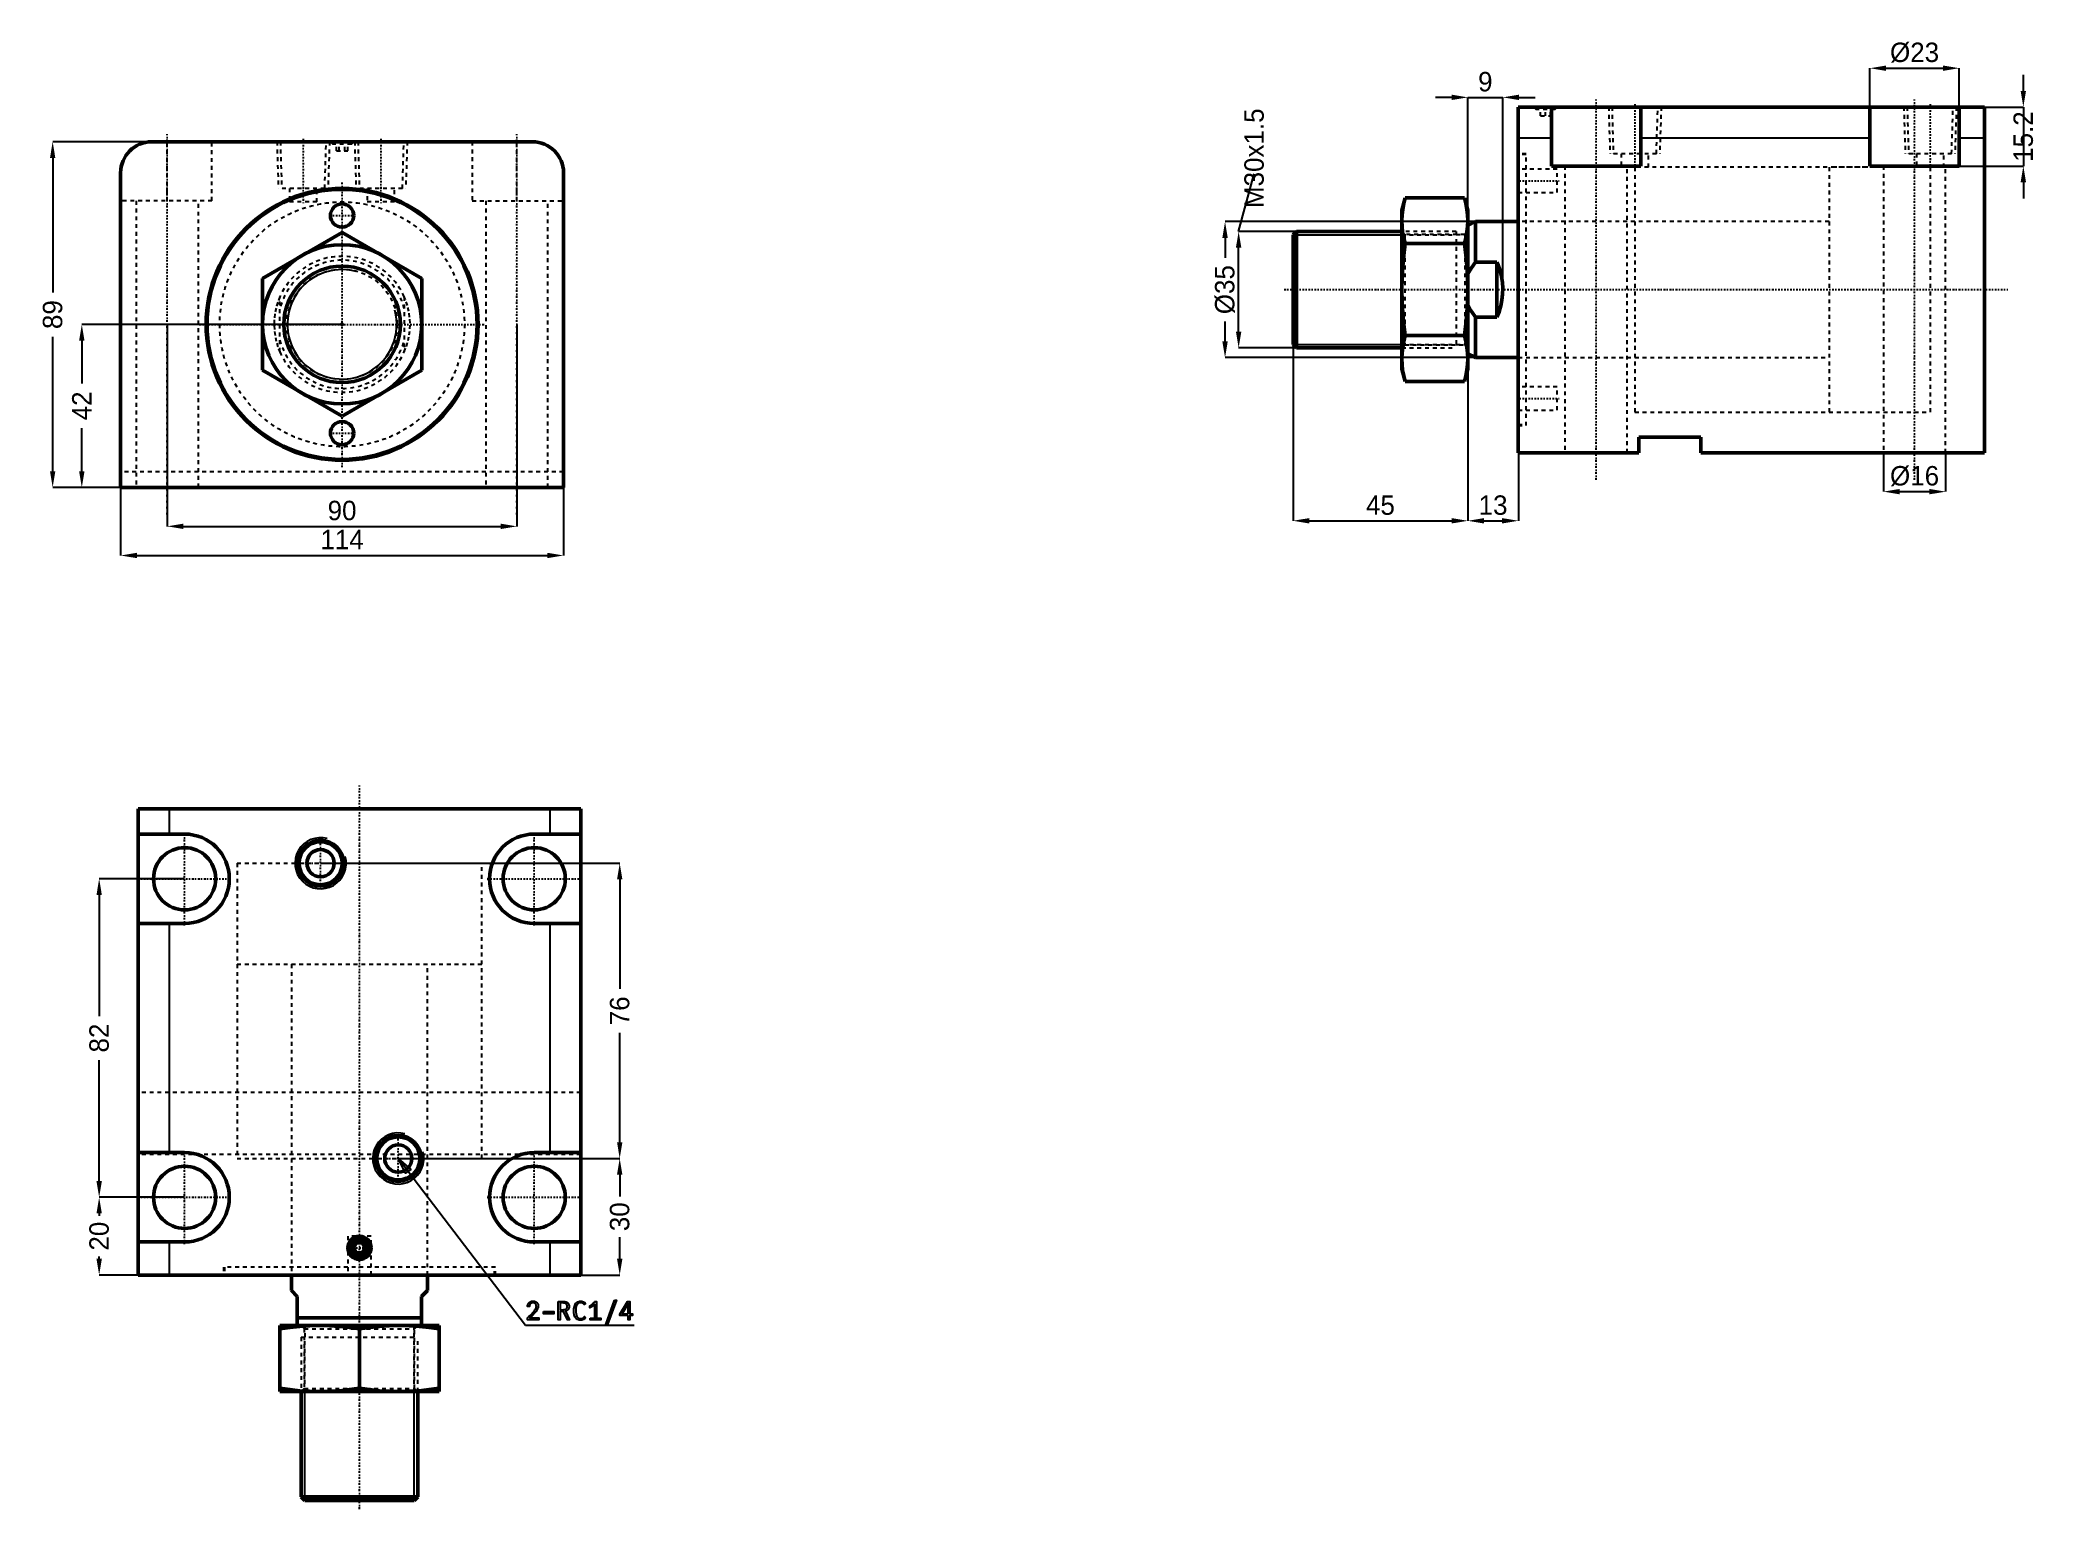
# Model space of a CAD drawing. Header units: millimetres. Extents: x -78 to 436, y -305 to 73.
import ezdxf

# ---------------------------------------------------------------- set-up
doc = ezdxf.new("R2010")
doc.units = ezdxf.units.MM
doc.linetypes.add('Center', pattern=[1.5, 0.45, -0.5, 0.05, -0.5])
doc.linetypes.add('Dashed', pattern=[2, 1, -1])
for name, color, linetype, lineweight in [('2d ConnectionPoints', 7, 'Continuous', 50), ('AM_0', 7, 'Continuous', 50), ('AM_4', 3, 'Continuous', 25), ('AM_5', 3, 'Continuous', 25), ('AM_7', 7, 'Center', 25), ('AM_9', 6, 'Dashed', 25)]:
    doc.layers.add(name, color=color, linetype=linetype, lineweight=lineweight)
doc.dimstyles.new('ISO-25', dxfattribs={"dimtxt": 2.5, "dimasz": 2.5, "dimexe": 1.25, "dimexo": 0.625, "dimtad": 1, "dimtxsty": 'Standard', "dimcen": 2.5, "dimadec": 0, "dimazin": 0, "dimtfac": 1, "dimtmove": 0, "dimatfit": 3, "dimfxl": 1, "dimarcsym": 0})

# ---------------------------------------------------------------- blocks, each defined once
blk = doc.blocks.new('1_CXHC_NUTM30X1_5_0_in_CXHC_A_EX_LA_63_50ST_0__CN_0')
at = {"layer": 'AM_0'}
for p, q in [((-20.5, 11.84), (0, 23.67)), ((0, 23.67), (20.5, 11.84)), ((-20.5, -11.84), (-20.5, 11.84)), ((20.5, 11.84), (20.5, -11.84)), ((0, -23.67), (-20.5, -11.84)), ((20.5, -11.84), (0, -23.67))]:
    blk.add_line(p, q, dxfattribs=at)
blk.add_circle((0, 0), 20.5, dxfattribs=at)
at = {"layer": 'AM_9'}
blk.add_circle((0, 0), 14.19, dxfattribs=at)
blk = doc.blocks.new('2_RODcxhc_a_sd_63_50_EX_0_in_CXHC_A_EX_LA_63_50ST_0__CN_0')
at = {"layer": 'AM_0'}
blk.add_circle((0, 0), 15, dxfattribs=at)
at = {"layer": 'AM_5'}
blk.add_arc((0, 0), 14.08, 75, 15, dxfattribs=at)
at = {"layer": 'AM_9'}
for p, q in [((-16, -7.09), (-16, 7.09)), ((16, 7.09), (16, -7.09))]:
    blk.add_line(p, q, dxfattribs=at)
for points in [[(-16, 7.09), (-16.56, 5.67), (-16.99, 4.2), (-17.29, 2.71), (-17.46, 1.19), (-17.5, -0.34), (-17.4, -1.86), (-17.17, -3.37), (-16.81, -4.85), (-16.33, -6.3), (-16, -7.09)], [(16, -7.09), (16.56, -5.67), (16.99, -4.2), (17.29, -2.71), (17.46, -1.19), (17.5, 0.34), (17.4, 1.86), (17.17, 3.37), (16.81, 4.85), (16.33, 6.3), (16, 7.09)]]:
    blk.add_lwpolyline(points, dxfattribs=at)
for radius, start, end in [(17.5, 23.8955, 156.1045), (16.5, 14.1411, 165.8589), (16.5, 194.1411, 345.8589), (17.5, 203.8955, 336.1045)]:
    blk.add_arc((0, 0), radius, start, end, dxfattribs=at)
blk = doc.blocks.new('3_bodycxhc_la_a_63_50_0_in_CXHC_A_EX_LA_63_50ST_0__CN_0')
at = {"layer": 'AM_0'}
for p, q in [((49, 47), (-49, 47)), ((-57, 39), (-57, -42)), ((57, -42), (57, 39)), ((-57, -42), (57, -42))]:
    blk.add_line(p, q, dxfattribs=at)
for centre, radius in [((0, 0), 35), ((0, 0), 34.75), ((0, 28), 3), ((0, -28), 3)]:
    blk.add_circle(centre, radius, dxfattribs=at)
for centre, start, end in [((-49, 39), 90, 180), ((49, 39), 360, 90)]:
    blk.add_arc(centre, 8, start, end, dxfattribs=at)
at = {"layer": 'AM_5', "linetype": 'Dashed'}
for p, q in [((-16.77, 47), (-16.39, 35)), ((-3.23, 47), (-3.61, 35)), ((3.23, 47), (3.61, 35)), ((16.77, 47), (16.39, 35))]:
    blk.add_line(p, q, dxfattribs=at)
at = {"layer": 'AM_7'}
for p, q in [((-45, -48.95), (-45, 48.95)), ((-10, 47.77), (-10, 30.73)), ((0, 47.03), (0, 46.37)), ((10, 47.77), (10, 30.73)), ((45, -48.95), (45, 48.95)), ((0, -36.75), (0, 36.75)), ((-3.15, 28), (3.15, 28)), ((-36.75, 0), (36.75, 0)), ((-3.15, -28), (3.15, -28))]:
    blk.add_line(p, q, dxfattribs=at)
at = {"layer": 'AM_9'}
for p, q in [((-45, 31.8), (-45, 47)), ((-33.5, 31.8), (-33.5, 47)), ((-15.91, 47), (-15.54, 35)), ((-4.46, 35), (-4.09, 47)), ((-3, 47), (-2.4, 46.4)), ((-2.1, 46.7), (-2.4, 46.4)), ((2.4, 46.4), (-2.4, 46.4)), ((2.1, 46.7), (-2.1, 46.7)), ((-1.44, 44.7), (-1.44, 46.7)), ((-0.72, 44.7), (-0.72, 46.7)), ((0.72, 44.7), (0.72, 46.7)), ((1.44, 44.7), (1.44, 46.7)), ((2.4, 46.4), (2.1, 46.7)), ((2.4, 46.4), (3, 47)), ((4.09, 47), (4.46, 35)), ((15.54, 35), (15.91, 47)), ((33.5, 47), (33.5, 31.8)), ((45, 31.8), (45, 47)), ((-1.44, 44.7), (1.44, 44.7)), ((-33.5, 31.8), (-57, 31.8)), ((-53, 31.8), (-53, -42)), ((-37, -42), (-37, 31.8)), ((-4.46, 35), (-15.54, 35)), ((-13.5, 35), (-13.5, 31.5)), ((-6.5, 31.5), (-13.5, 31.5)), ((-6.5, 31.5), (-6.5, 35)), ((15.54, 35), (4.46, 35)), ((6.5, 35), (6.5, 31.5)), ((13.5, 31.5), (6.5, 31.5)), ((13.5, 31.5), (13.5, 35)), ((33.5, 31.8), (57, 31.8)), ((37, 31.8), (37, -42)), ((53, -42), (53, 31.8)), ((57, -38), (-57, -38))]:
    blk.add_line(p, q, dxfattribs=at)
blk.add_circle((0, 0), 31.5, dxfattribs=at)
blk = doc.blocks.new('*D4')
at = {"layer": 'AM_5', "color": 0, "lineweight": -2}
for p, q in [((-57, -42), (-57, -59.5)), ((57, -42), (57, -59.5)), ((-52.83, -59.5), (52.83, -59.5))]:
    blk.add_line(p, q, dxfattribs=at)
at = {"layer": 'AM_5', "color": 0}
for points in [[(-52.83, -58.81), (-52.83, -60.19), (-57, -59.5)], [(52.83, -60.19), (52.83, -58.81), (57, -59.5)]]:
    blk.add_solid(points, dxfattribs=at)
at = {"layer": 'Defpoints', "color": 0}
for p in [(-57, -42), (57, -42), (57, -59.5)]:
    blk.add_point(p, dxfattribs=at)
at = {"layer": 'AM_5', "color": 0, "insert": (0, -55.39), "char_height": 5, "attachment_point": 5}
blk.add_mtext('114', dxfattribs=at)
blk = doc.blocks.new('*D5')
at = {"layer": 'AM_5', "color": 0, "lineweight": -2}
for p, q in [((-45, 0), (-45, -52)), ((45, 0), (45, -52)), ((-40.83, -52), (40.83, -52))]:
    blk.add_line(p, q, dxfattribs=at)
at = {"layer": 'AM_5', "color": 0}
for points in [[(-40.83, -51.31), (-40.83, -52.69), (-45, -52)], [(40.83, -52.69), (40.83, -51.31), (45, -52)]]:
    blk.add_solid(points, dxfattribs=at)
at = {"layer": 'Defpoints', "color": 0}
for p in [(-45, 0), (45, 0), (45, -52)]:
    blk.add_point(p, dxfattribs=at)
at = {"layer": 'AM_5', "color": 0, "insert": (0, -47.95), "char_height": 5, "attachment_point": 5}
blk.add_mtext('90', dxfattribs=at)
blk = doc.blocks.new('*D6')
at = {"layer": 'AM_5', "color": 0, "lineweight": -2}
for p, q in [((-49, 47), (-74.5, 47)), ((-74.5, 42.83), (-74.5, 8.22)), ((-74.5, -37.83), (-74.5, -3.22)), ((-57, -42), (-74.5, -42))]:
    blk.add_line(p, q, dxfattribs=at)
at = {"layer": 'AM_5', "color": 0}
for points in [[(-73.81, 42.83), (-75.19, 42.83), (-74.5, 47)], [(-75.19, -37.83), (-73.81, -37.83), (-74.5, -42)]]:
    blk.add_solid(points, dxfattribs=at)
at = {"layer": 'Defpoints', "color": 0}
for p in [(-74.5, 47), (-49, 47), (-57, -42)]:
    blk.add_point(p, dxfattribs=at)
at = {"layer": 'AM_5', "color": 0, "insert": (-74.5, 2.5), "char_height": 5, "attachment_point": 5, "rotation": 90}
blk.add_mtext('89', dxfattribs=at)
blk = doc.blocks.new('*D7')
at = {"layer": 'AM_5', "color": 0, "lineweight": -2}
for p, q in [((0, 0), (-67, 0)), ((-67, -4.17), (-67, -15.25)), ((-67, -37.83), (-67, -26.75)), ((-57, -42), (-67, -42))]:
    blk.add_line(p, q, dxfattribs=at)
at = {"layer": 'AM_5', "color": 0}
for points in [[(-66.31, -4.17), (-67.69, -4.17), (-67, 0)], [(-67.69, -37.83), (-66.31, -37.83), (-67, -42)]]:
    blk.add_solid(points, dxfattribs=at)
at = {"layer": 'Defpoints', "color": 0}
for p in [(-67, 0), (0, 0), (-57, -42)]:
    blk.add_point(p, dxfattribs=at)
at = {"layer": 'AM_5', "color": 0, "insert": (-67, -21), "char_height": 5, "attachment_point": 5, "rotation": 90}
blk.add_mtext('42', dxfattribs=at)
blk = doc.blocks.new('1_CXHC_NUTM30X1_5_0_in_CXHC_A_EX_LA_63_50ST_0__CN_2')
at = {"layer": 'AM_0'}
for p, q in [((-29.15, 23.67), (-30, 20.5)), ((-29.15, 23.67), (-13.85, 23.67)), ((-13, 20.5), (-13.85, 23.67)), ((-30, 20.5), (-30, -20.5)), ((-13, 20.5), (-13, -20.5)), ((-29.15, 11.84), (-13.85, 11.84)), ((-29.15, -11.84), (-13.85, -11.84)), ((-30, -20.5), (-29.15, -23.67)), ((-13.85, -23.67), (-13, -20.5)), ((-29.15, -23.67), (-13.85, -23.67))]:
    blk.add_line(p, q, dxfattribs=at)
for points in [[(-29.15, 23.67), (-29.51, 22.2), (-29.77, 20.73), (-29.94, 19.24), (-30, 17.75)], [(-13, 17.75), (-13.06, 19.23), (-13.22, 20.71), (-13.49, 22.19), (-13.85, 23.67)], [(-30, 17.75), (-29.94, 16.27), (-29.78, 14.79), (-29.51, 13.31), (-29.15, 11.84)], [(-13.85, 11.84), (-13.49, 13.31), (-13.23, 14.78), (-13.06, 16.27), (-13, 17.75)], [(-29.15, 11.84), (-29.51, 8.89), (-29.77, 5.94), (-29.94, 2.97), (-30, 0)], [(-13, 0), (-13.06, 3.05), (-13.24, 6.09), (-13.5, 8.97), (-13.85, 11.84)], [(-30, 0), (-29.94, -3.05), (-29.76, -6.09), (-29.5, -8.97), (-29.15, -11.84)], [(-13.85, -11.84), (-13.49, -8.89), (-13.23, -5.94), (-13.06, -2.97), (-13, 0)], [(-29.15, -11.84), (-29.51, -13.31), (-29.77, -14.78), (-29.94, -16.27), (-30, -17.75)], [(-13, -17.75), (-13.06, -16.27), (-13.22, -14.79), (-13.49, -13.31), (-13.85, -11.84)], [(-30, -17.75), (-29.94, -19.23), (-29.78, -20.71), (-29.51, -22.19), (-29.15, -23.67)], [(-13.85, -23.67), (-13.49, -22.2), (-13.23, -20.73), (-13.06, -19.24), (-13, -17.75)]]:
    blk.add_lwpolyline(points, dxfattribs=at)
at = {"layer": 'AM_9'}
for p, q in [((-29.19, 14.19), (-30, 15)), ((-13.81, 14.19), (-29.19, 14.19)), ((-29.19, 14.19), (-29.19, -14.19)), ((-13, 15), (-13.81, 14.19)), ((-13.81, 14.19), (-13.81, -14.19)), ((-30, -15), (-29.19, -14.19)), ((-29.19, -14.19), (-13.81, -14.19)), ((-13.81, -14.19), (-13, -15))]:
    blk.add_line(p, q, dxfattribs=at)
blk = doc.blocks.new('2_RODcxhc_a_sd_63_50_EX_0_in_CXHC_A_EX_LA_63_50ST_0__CN_2')
at = {"layer": 'AM_0'}
for p, q in [((-11, 17.5), (-13, 16.5)), ((0, 17.5), (-11, 17.5)), ((-11, 17.5), (-11, 7.09)), ((-57.08, 15), (-58, 14.08)), ((-58, 14.08), (-58, -14.08)), ((-30, 15), (-57.08, 15)), ((-57.08, 15), (-57.08, -15)), ((-5.5, 7.09), (-11, 7.09)), ((-5.5, 7.09), (-5.5, -7.09)), ((-11, -7.09), (-5.5, -7.09)), ((-11, -7.09), (-11, -17.5)), ((-58, -14.08), (-57.08, -15)), ((-57.08, -15), (-30, -15)), ((-13, -16.5), (-11, -17.5)), ((-11, -17.5), (0, -17.5))]:
    blk.add_line(p, q, dxfattribs=at)
for points in [[(-11, 7.09), (-12.08, 5.62), (-13, 4.03)], [(-5.5, -7.09), (-4.94, -5.67), (-4.51, -4.2), (-4.21, -2.71), (-4.04, -1.19), (-4, 0.34), (-4.1, 1.86), (-4.33, 3.37), (-4.69, 4.85), (-5.17, 6.3), (-5.5, 7.09)], [(-13, -4.03), (-12.53, -4.91), (-11.99, -5.75), (-11, -7.09)]]:
    blk.add_lwpolyline(points, dxfattribs=at)
at = {"layer": 'AM_5'}
for p, q in [((-58, 14.08), (-30, 14.08)), ((-58, -14.08), (-30, -14.08))]:
    blk.add_line(p, q, dxfattribs=at)
at = {"layer": 'AM_5', "linetype": 'Dashed'}
for p, q in [((-30, 14.08), (-16, 14.08)), ((-30, -14.08), (-16, -14.08))]:
    blk.add_line(p, q, dxfattribs=at)
at = {"layer": 'AM_7'}
blk.add_line((-60.25, 0), (126, 0), dxfattribs=at)
at = {"layer": 'AM_9'}
for p, q in [((106, 31.5), (80, 31.5)), ((80, 31.5), (80, -31.5)), ((106, 31.5), (106, -31.5)), ((80, 17.5), (0, 17.5)), ((-16, 15), (-30, 15)), ((-16, 15), (-16, -15)), ((-13, 14.08), (-16, 14.08)), ((-30, -15), (-16, -15)), ((-16, -14.08), (-13, -14.08)), ((0, -17.5), (80, -17.5)), ((80, -31.5), (106, -31.5))]:
    blk.add_line(p, q, dxfattribs=at)
blk = doc.blocks.new('3_bodycxhc_la_a_63_50_0_in_CXHC_A_EX_LA_63_50ST_0__CN_2')
at = {"layer": 'AM_0'}
for p, q in [((0, -42), (0, 47)), ((120, 47), (0, 47)), ((8.5, 31.8), (8.5, 47)), ((31.5, 47), (31.5, 31.8)), ((90.5, 31.8), (90.5, 47)), ((113.5, 47), (113.5, 31.8)), ((120, -42), (120, 47)), ((31.5, 31.8), (8.5, 31.8)), ((113.5, 31.8), (90.5, 31.8)), ((31, -38), (31, -42)), ((47, -38), (31, -38)), ((47, -42), (47, -38)), ((31, -42), (0, -42)), ((120, -42), (47, -42))]:
    blk.add_line(p, q, dxfattribs=at)
at = {"layer": 'AM_4'}
for p, q in [((8.5, 39), (0, 39)), ((90.5, 39), (31.5, 39)), ((120, 39), (113.5, 39))]:
    blk.add_line(p, q, dxfattribs=at)
at = {"layer": 'AM_5', "linetype": 'Dashed'}
for p, q in [((23.23, 47), (23.61, 35)), ((36.77, 47), (36.39, 35)), ((99.23, 47), (99.61, 35)), ((112.77, 47), (112.39, 35))]:
    blk.add_line(p, q, dxfattribs=at)
at = {"layer": 'AM_7'}
for p, q in [((7, 47.03), (7, 46.37)), ((20, -48.95), (20, 48.95)), ((30, 47.77), (30, 30.73)), ((102, -48.95), (102, 48.95)), ((106, 47.77), (106, 30.73)), ((-0.5, 28), (10.5, 28)), ((-0.5, -28), (10.5, -28))]:
    blk.add_line(p, q, dxfattribs=at)
at = {"layer": 'AM_9'}
for p, q in [((4, 47), (4.6, 46.4)), ((4.9, 46.7), (4.6, 46.4)), ((9.4, 46.4), (4.6, 46.4)), ((9.1, 46.7), (4.9, 46.7)), ((5.75, 44.7), (5.75, 46.7)), ((7, 44.7), (7, 46.7)), ((8.25, 44.7), (8.25, 46.7)), ((9.4, 46.4), (9.1, 46.7)), ((9.4, 46.4), (10, 47)), ((24.09, 47), (24.46, 35)), ((35.54, 35), (35.91, 47)), ((100.09, 47), (100.46, 35)), ((111.54, 35), (111.91, 47)), ((5.75, 44.7), (8.25, 44.7)), ((2, 35), (0, 35)), ((2, 34.75), (0, 34.75)), ((10, 31), (0, 31)), ((2, -35), (2, 35)), ((10, 25), (10, 31)), ((12, 31.8), (12, -42)), ((35.54, 35), (24.46, 35)), ((26.5, 35), (26.5, 31.5)), ((109.5, 31.5), (26.5, 31.5)), ((28, -42), (28, 31.8)), ((30, 31.5), (30, -31.5)), ((33.5, 31.5), (33.5, 35)), ((94, 31.8), (94, -42)), ((111.54, 35), (100.46, 35)), ((102.5, 35), (102.5, 31.5)), ((106, 31.5), (106, -31.5)), ((109.5, 31.5), (109.5, 35)), ((110, -42), (110, 31.8)), ((0, 25), (10, 25)), ((30, 17.5), (0, 17.5)), ((0, -17.5), (30, -17.5)), ((10, -25), (0, -25)), ((10, -31), (10, -25)), ((0, -31), (10, -31)), ((0, -34.75), (2, -34.75)), ((0, -35), (2, -35)), ((30, -31.5), (106, -31.5))]:
    blk.add_line(p, q, dxfattribs=at)
blk = doc.blocks.new('*D20')
at = {"layer": 'AM_5', "color": 0, "lineweight": -2}
for p, q in [((396.8, -33.07), (396.8, -43.07)), ((412.8, -33.07), (412.8, -43.07)), ((400.96, -43.07), (408.63, -43.07))]:
    blk.add_line(p, q, dxfattribs=at)
at = {"layer": 'AM_5', "color": 0}
for points in [[(400.96, -42.38), (400.96, -43.76), (396.8, -43.07)], [(408.63, -43.76), (408.63, -42.38), (412.8, -43.07)]]:
    blk.add_solid(points, dxfattribs=at)
at = {"layer": 'Defpoints', "color": 0}
for p in [(396.8, -33.07), (412.8, -33.07), (412.8, -43.07)]:
    blk.add_point(p, dxfattribs=at)
at = {"layer": 'AM_5', "color": 0, "insert": (404.8, -39.07), "char_height": 5, "attachment_point": 5}
blk.add_mtext('Ø16', dxfattribs=at)
blk = doc.blocks.new('*D21')
at = {"layer": 'AM_5', "color": 0, "lineweight": -2}
for p, q in [((393.3, 55.93), (393.3, 65.93)), ((397.46, 65.93), (412.13, 65.93)), ((416.3, 55.93), (416.3, 65.93))]:
    blk.add_line(p, q, dxfattribs=at)
at = {"layer": 'AM_5', "color": 0}
for points in [[(397.46, 66.62), (397.46, 65.24), (393.3, 65.93)], [(412.13, 65.24), (412.13, 66.62), (416.3, 65.93)]]:
    blk.add_solid(points, dxfattribs=at)
at = {"layer": 'Defpoints', "color": 0}
for p in [(416.3, 65.93), (393.3, 55.93), (416.3, 55.93)]:
    blk.add_point(p, dxfattribs=at)
at = {"layer": 'AM_5', "color": 0, "insert": (404.8, 69.93), "char_height": 5, "attachment_point": 5}
blk.add_mtext('Ø23', dxfattribs=at)
blk = doc.blocks.new('*D22')
at = {"layer": 'AM_5', "color": 0, "lineweight": -2}
for p, q in [((432.8, 60.1), (432.8, 64.26)), ((416.3, 55.93), (432.8, 55.93)), ((432.8, 55.93), (432.8, 40.73)), ((416.3, 40.73), (432.8, 40.73)), ((432.8, 36.56), (432.8, 32.4))]:
    blk.add_line(p, q, dxfattribs=at)
at = {"layer": 'AM_5', "color": 0}
for points in [[(432.1, 60.1), (433.49, 60.1), (432.8, 55.93)], [(433.49, 36.56), (432.1, 36.56), (432.8, 40.73)]]:
    blk.add_solid(points, dxfattribs=at)
at = {"layer": 'Defpoints', "color": 0}
for p in [(416.3, 55.93), (416.3, 40.73), (432.8, 40.73)]:
    blk.add_point(p, dxfattribs=at)
at = {"layer": 'AM_5', "color": 0, "insert": (432.8, 48.33), "char_height": 5, "attachment_point": 5, "rotation": 90}
blk.add_mtext('15.2', dxfattribs=at)
blk = doc.blocks.new('*D23')
at = {"layer": 'AM_5', "color": 0, "lineweight": -2}
for p, q in [((289.8, 8.93), (289.8, -50.57)), ((302.8, -33.07), (302.8, -50.57)), ((293.96, -50.57), (298.63, -50.57))]:
    blk.add_line(p, q, dxfattribs=at)
at = {"layer": 'AM_5', "color": 0}
for points in [[(293.96, -49.88), (293.96, -51.26), (289.8, -50.57)], [(298.63, -51.26), (298.63, -49.88), (302.8, -50.57)]]:
    blk.add_solid(points, dxfattribs=at)
at = {"layer": 'Defpoints', "color": 0}
for p in [(289.8, 8.93), (302.8, -33.07), (302.8, -50.57)]:
    blk.add_point(p, dxfattribs=at)
at = {"layer": 'AM_5', "color": 0, "insert": (296.3, -46.57), "char_height": 5, "attachment_point": 5}
blk.add_mtext('13', dxfattribs=at)
blk = doc.blocks.new('*D24')
at = {"layer": 'AM_5', "color": 0, "lineweight": -2}
for p, q in [((285.63, 58.43), (281.46, 58.43)), ((289.8, 8.93), (289.8, 58.43)), ((289.8, 58.43), (298.8, 58.43)), ((298.8, 8.93), (298.8, 58.43)), ((302.96, 58.43), (307.13, 58.43))]:
    blk.add_line(p, q, dxfattribs=at)
at = {"layer": 'AM_5', "color": 0}
for points in [[(285.63, 57.74), (285.63, 59.12), (289.8, 58.43)], [(302.96, 59.12), (302.96, 57.74), (298.8, 58.43)]]:
    blk.add_solid(points, dxfattribs=at)
at = {"layer": 'Defpoints', "color": 0}
for p in [(298.8, 58.43), (289.8, 8.93), (298.8, 8.93)]:
    blk.add_point(p, dxfattribs=at)
at = {"layer": 'AM_5', "color": 0, "insert": (294.3, 62.43), "char_height": 5, "attachment_point": 5}
blk.add_mtext('9', dxfattribs=at)
blk = doc.blocks.new('*D25')
at = {"layer": 'AM_5', "color": 0, "lineweight": -2}
for p, q in [((244.8, 8.93), (244.8, -50.57)), ((289.8, 8.93), (289.8, -50.57)), ((248.96, -50.57), (285.63, -50.57))]:
    blk.add_line(p, q, dxfattribs=at)
at = {"layer": 'AM_5', "color": 0}
for points in [[(248.96, -49.88), (248.96, -51.26), (244.8, -50.57)], [(285.63, -51.26), (285.63, -49.88), (289.8, -50.57)]]:
    blk.add_solid(points, dxfattribs=at)
at = {"layer": 'Defpoints', "color": 0}
for p in [(244.8, 8.93), (289.8, 8.93), (289.8, -50.57)]:
    blk.add_point(p, dxfattribs=at)
at = {"layer": 'AM_5', "color": 0, "insert": (267.3, -46.57), "char_height": 5, "attachment_point": 5}
blk.add_mtext('45', dxfattribs=at)
blk = doc.blocks.new('*D26')
at = {"layer": 'AM_5', "color": 0, "lineweight": -2}
for p, q in [((291.8, 26.43), (227.3, 26.43)), ((227.3, 22.26), (227.3, 17.1)), ((227.3, -4.4), (227.3, 0.76)), ((291.8, -8.57), (227.3, -8.57))]:
    blk.add_line(p, q, dxfattribs=at)
at = {"layer": 'AM_5', "color": 0}
for points in [[(227.99, 22.26), (226.6, 22.26), (227.3, 26.43)], [(226.6, -4.4), (227.99, -4.4), (227.3, -8.57)]]:
    blk.add_solid(points, dxfattribs=at)
at = {"layer": 'Defpoints', "color": 0}
for p in [(227.3, 26.43), (291.8, 26.43), (291.8, -8.57)]:
    blk.add_point(p, dxfattribs=at)
at = {"layer": 'AM_5', "color": 0, "insert": (227.3, 8.93), "char_height": 5, "attachment_point": 5, "rotation": 90}
blk.add_mtext('Ø35', dxfattribs=at)
blk = doc.blocks.new('*D27')
at = {"layer": 'AM_5', "color": 0, "lineweight": -2}
for p, q in [((230.8, 23.93), (234.8, 38.76)), ((245.8, 23.93), (230.8, 23.93)), ((230.8, -1.9), (230.8, 19.76)), ((245.8, -6.07), (230.8, -6.07))]:
    blk.add_line(p, q, dxfattribs=at)
at = {"layer": 'AM_5', "color": 0}
for points in [[(231.49, 19.76), (230.1, 19.76), (230.8, 23.93)], [(230.1, -1.9), (231.49, -1.9), (230.8, -6.07)]]:
    blk.add_solid(points, dxfattribs=at)
at = {"layer": 'Defpoints', "color": 0}
for p in [(230.8, 23.93), (245.8, 23.93), (245.8, -6.07)]:
    blk.add_point(p, dxfattribs=at)
at = {"layer": 'AM_5', "color": 0, "insert": (234.8, 42.76), "char_height": 5, "attachment_point": 5, "rotation": 90}
blk.add_mtext('M30x1.5', dxfattribs=at)
blk = doc.blocks.new('1_CXHC_NUTM30X1_5_0_in_CXHC_A_EX_LA_63_50ST_0__CN_4')
at = {"layer": 'AM_0'}
for p, q in [((-20.5, -30), (-20.5, -13)), ((-20.5, -13), (20.5, -13)), ((0, -29.15), (0, -13.85)), ((20.5, -13), (20.5, -30)), ((-20.5, -30), (20.5, -30))]:
    blk.add_line(p, q, dxfattribs=at)
for points in [[(-10.25, -13), (-12.81, -13.06), (-15.38, -13.22), (-17.94, -13.49), (-20.5, -13.85)], [(0, -13.85), (-2.55, -13.49), (-5.1, -13.23), (-7.67, -13.06), (-10.25, -13)], [(10.25, -13), (7.69, -13.06), (5.12, -13.22), (2.56, -13.49), (0, -13.85)], [(20.5, -13.85), (17.95, -13.49), (15.4, -13.23), (12.83, -13.06), (10.25, -13)], [(-20.5, -29.15), (-17.95, -29.51), (-15.4, -29.77), (-12.83, -29.94), (-10.25, -30)], [(-10.25, -30), (-7.69, -29.94), (-5.12, -29.78), (-2.56, -29.51), (0, -29.15)], [(0, -29.15), (2.55, -29.51), (5.1, -29.77), (7.67, -29.94), (10.25, -30)], [(10.25, -30), (12.81, -29.94), (15.38, -29.78), (17.94, -29.51), (20.5, -29.15)]]:
    blk.add_lwpolyline(points, dxfattribs=at)
at = {"layer": 'AM_9'}
for p, q in [((-15, -13), (-14.19, -13.81)), ((-14.19, -13.81), (-14.19, -29.19)), ((-14.19, -13.81), (14.19, -13.81)), ((14.19, -13.81), (15, -13)), ((14.19, -29.19), (14.19, -13.81)), ((-14.19, -29.19), (-15, -30)), ((-14.19, -29.19), (14.19, -29.19)), ((15, -30), (14.19, -29.19))]:
    blk.add_line(p, q, dxfattribs=at)
blk = doc.blocks.new('2_RODcxhc_a_sd_63_50_EX_0_in_CXHC_A_EX_LA_63_50ST_0__CN_4')
at = {"layer": 'AM_0'}
for p, q in [((-17.5, 0), (-17.5, -4)), ((17.5, -4), (17.5, 0)), ((-16, -5.5), (-17.5, -4)), ((17.5, -4), (16, -5.5)), ((-16, -13), (-16, -5.5)), ((16, -5.5), (16, -13)), ((-16, -11), (16, -11)), ((-15, -30), (-15, -57.08)), ((15, -57.08), (15, -30)), ((-15, -57.08), (-14.08, -58)), ((-15, -57.08), (15, -57.08)), ((-14.08, -58), (14.08, -58)), ((14.08, -58), (15, -57.08))]:
    blk.add_line(p, q, dxfattribs=at)
at = {"layer": 'AM_5', "linetype": 'Dashed'}
for p, q in [((-15, -16), (15, -16)), ((-14.08, -30), (-14.08, -16)), ((14.08, -30), (14.08, -16))]:
    blk.add_line(p, q, dxfattribs=at)
at = {"layer": 'AM_5'}
for p, q in [((-14.08, -58), (-14.08, -30)), ((14.08, -58), (14.08, -30))]:
    blk.add_line(p, q, dxfattribs=at)
at = {"layer": 'AM_7'}
blk.add_line((0, -60.25), (0, 126), dxfattribs=at)
at = {"layer": 'AM_9'}
for p, q in [((-31.5, 106), (31.5, 106)), ((-31.5, 106), (-31.5, 80)), ((31.5, 80), (31.5, 106)), ((-31.5, 80), (31.5, 80)), ((-17.5, 80), (-17.5, 0)), ((17.5, 0), (17.5, 80)), ((-14.08, -13), (-14.08, -16)), ((14.08, -16), (14.08, -13)), ((-15, -16), (-15, -30)), ((15, -30), (15, -16))]:
    blk.add_line(p, q, dxfattribs=at)
blk = doc.blocks.new('3_bodycxhc_la_a_63_50_0_in_CXHC_A_EX_LA_63_50ST_0__CN_4')
at = {"layer": 'AM_0'}
for p, q in [((-57, 120), (-57, 0)), ((57, 120), (-57, 120)), ((57, 120), (57, 0)), ((-57, 113.5), (-45, 113.5)), ((45, 113.5), (57, 113.5)), ((-45, 90.5), (-57, 90.5)), ((57, 90.5), (45, 90.5)), ((-57, 31.5), (-45, 31.5)), ((45, 31.5), (57, 31.5)), ((-45, 8.5), (-57, 8.5)), ((-0.72, 8.25), (-1.44, 7)), ((-1.44, 7), (-0.72, 5.75)), ((0.72, 8.25), (-0.72, 8.25)), ((-0.72, 5.75), (0.72, 5.75)), ((1.44, 7), (0.72, 8.25)), ((0.72, 5.75), (1.44, 7)), ((57, 8.5), (45, 8.5)), ((57, 0), (-57, 0))]:
    blk.add_line(p, q, dxfattribs=at)
for centre, radius in [((-45, 102), 8), ((-10, 106), 5.91), ((-10, 106), 5.54), ((-10, 106), 3.5), ((45, 102), 8), ((10, 30), 5.91), ((10, 30), 5.54), ((10, 30), 3.5), ((-45, 20), 8), ((45, 20), 8), ((0, 7), 3), ((0, 7), 2.4), ((0, 7), 2.1)]:
    blk.add_circle(centre, radius, dxfattribs=at)
for centre, start, end in [((-45, 102), 270, 90), ((45, 102), 90, 270), ((-45, 20), 270, 90), ((45, 20), 90, 270)]:
    blk.add_arc(centre, 11.5, start, end, dxfattribs=at)
at = {"layer": 'AM_4'}
for p, q in [((-49, 120), (-49, 113.5)), ((49, 120), (49, 113.5)), ((-49, 90.5), (-49, 31.5)), ((49, 90.5), (49, 31.5)), ((-49, 8.5), (-49, 0)), ((49, 8.5), (49, 0))]:
    blk.add_line(p, q, dxfattribs=at)
at = {"layer": 'AM_5'}
for centre in [(-10, 106), (10, 30)]:
    blk.add_arc(centre, 6.58, 75, 15, dxfattribs=at)
at = {"layer": 'AM_7'}
for p, q in [((-45, 89.93), (-45, 114.07)), ((45, 89.93), (45, 114.07)), ((-10, 99.79), (-10, 112.21)), ((-16.21, 106), (-3.79, 106)), ((-57.07, 102), (-32.92, 102)), ((32.92, 102), (57.07, 102)), ((10, 23.79), (10, 36.21)), ((-45, 7.93), (-45, 32.07)), ((45, 7.93), (45, 32.07)), ((3.79, 30), (16.21, 30)), ((-57.07, 20), (-32.92, 20)), ((32.92, 20), (57.07, 20)), ((-3.15, 7), (3.15, 7))]:
    blk.add_line(p, q, dxfattribs=at)
at = {"layer": 'AM_9'}
for p, q in [((-31.5, 106), (31.5, 106)), ((-31.5, 106), (-31.5, 30)), ((31.5, 30), (31.5, 106)), ((57, 47), (-57, 47)), ((57, 31), (-57, 31)), ((-31.5, 30), (31.5, 30)), ((-17.5, 30), (-17.5, 0)), ((17.5, 0), (17.5, 30)), ((3, 10), (-3, 10)), ((-3, 10), (-3, 0)), ((3, 0), (3, 10)), ((35, 2), (-35, 2)), ((-35, 2), (-35, 0)), ((-34.75, 2), (-34.75, 0)), ((34.75, 0), (34.75, 2)), ((35, 0), (35, 2))]:
    blk.add_line(p, q, dxfattribs=at)
blk = doc.blocks.new('*D36')
at = {"layer": 'AM_5', "color": 0, "lineweight": -2}
for p, q in [((-40.53, -224.72), (-62.53, -224.72)), ((-62.53, -228.88), (-62.53, -229.47)), ((-62.53, -240.55), (-62.53, -239.97)), ((-52.53, -244.72), (-62.53, -244.72))]:
    blk.add_line(p, q, dxfattribs=at)
at = {"layer": 'AM_5', "color": 0}
for points in [[(-61.84, -228.88), (-63.22, -228.88), (-62.53, -224.72)], [(-63.22, -240.55), (-61.84, -240.55), (-62.53, -244.72)]]:
    blk.add_solid(points, dxfattribs=at)
at = {"layer": 'Defpoints', "color": 0}
for p in [(-62.53, -224.72), (-40.53, -224.72), (-52.53, -244.72)]:
    blk.add_point(p, dxfattribs=at)
at = {"layer": 'AM_5', "color": 0, "insert": (-62.53, -234.72), "char_height": 5, "attachment_point": 5, "rotation": 90}
blk.add_mtext('20', dxfattribs=at)
blk = doc.blocks.new('*D37')
at = {"layer": 'AM_5', "color": 0, "lineweight": -2}
for p, q in [((-40.53, -142.72), (-62.53, -142.72)), ((-62.53, -146.88), (-62.53, -178.05)), ((-62.53, -220.55), (-62.53, -189.38)), ((-40.53, -224.72), (-62.53, -224.72))]:
    blk.add_line(p, q, dxfattribs=at)
at = {"layer": 'AM_5', "color": 0}
for points in [[(-61.84, -146.88), (-63.22, -146.88), (-62.53, -142.72)], [(-63.22, -220.55), (-61.84, -220.55), (-62.53, -224.72)]]:
    blk.add_solid(points, dxfattribs=at)
at = {"layer": 'Defpoints', "color": 0}
for p in [(-62.53, -142.72), (-40.53, -142.72), (-40.53, -224.72)]:
    blk.add_point(p, dxfattribs=at)
at = {"layer": 'AM_5', "color": 0, "insert": (-62.53, -183.72), "char_height": 5, "attachment_point": 5, "rotation": 90}
blk.add_mtext('82', dxfattribs=at)
blk = doc.blocks.new('*D38')
at = {"layer": 'AM_5', "color": 0, "lineweight": -2}
for p, q in [((14.47, -214.72), (71.47, -214.72)), ((71.47, -218.88), (71.47, -224.47)), ((71.47, -240.55), (71.47, -234.97)), ((61.47, -244.72), (71.47, -244.72))]:
    blk.add_line(p, q, dxfattribs=at)
at = {"layer": 'AM_5', "color": 0}
for points in [[(72.16, -218.88), (70.78, -218.88), (71.47, -214.72)], [(70.78, -240.55), (72.16, -240.55), (71.47, -244.72)]]:
    blk.add_solid(points, dxfattribs=at)
at = {"layer": 'Defpoints', "color": 0}
for p in [(14.47, -214.72), (61.47, -244.72), (71.47, -244.72)]:
    blk.add_point(p, dxfattribs=at)
at = {"layer": 'AM_5', "color": 0, "insert": (71.47, -229.72), "char_height": 5, "attachment_point": 5, "rotation": 90}
blk.add_mtext('30', dxfattribs=at)
blk = doc.blocks.new('*D39')
at = {"layer": 'AM_5', "color": 0, "lineweight": -2}
for p, q in [((-5.53, -138.72), (71.47, -138.72)), ((71.47, -142.88), (71.47, -171.05)), ((71.47, -210.55), (71.47, -182.38)), ((14.47, -214.72), (71.47, -214.72))]:
    blk.add_line(p, q, dxfattribs=at)
at = {"layer": 'AM_5', "color": 0}
for points in [[(72.16, -142.88), (70.78, -142.88), (71.47, -138.72)], [(70.78, -210.55), (72.16, -210.55), (71.47, -214.72)]]:
    blk.add_solid(points, dxfattribs=at)
at = {"layer": 'Defpoints', "color": 0}
for p in [(-5.53, -138.72), (71.47, -138.72), (14.47, -214.72)]:
    blk.add_point(p, dxfattribs=at)
at = {"layer": 'AM_5', "color": 0, "insert": (71.47, -176.72), "char_height": 5, "attachment_point": 5, "rotation": 90}
blk.add_mtext('76', dxfattribs=at)

msp = doc.modelspace()

# ---------------------------------------------------------------- linework, layer by layer
at = {"layer": '2d ConnectionPoints'}
for p in [(302.797, 8.931), (302.797, 8.931), (0, 0), (0, 0), (4.47, -244.718), (4.47, -244.718)]:
    msp.add_point(p, dxfattribs=at)
at = {"layer": 'AM_5'}
for p, q in [((47.22, -257.718), (14.47, -214.718)), ((75.22, -257.718), (47.22, -257.718))]:
    msp.add_line(p, q, dxfattribs=at)
for points in [[(14.47, -214.718), (17.658, -217.527), (16.332, -218.537), (14.47, -214.718)], [(47.867, -255.607), (47.867, -255.607), (48.081, -255.411), (48.386, -255.125), (48.386, -255.125), (48.672, -254.848), (48.852, -254.669), (48.852, -254.669), (49.024, -254.488), (49.271, -254.204), (49.271, -254.204), (49.504, -253.904), (49.651, -253.696), (49.651, -253.696), (49.781, -253.488), (49.922, -253.192), (49.922, -253.192), (49.997, -252.915), (50.012, -252.74), (50.012, -252.74), (50.007, -252.642), (49.984, -252.504), (49.984, -252.504), (49.941, -252.375), (49.901, -252.295), (49.901, -252.295), (49.854, -252.22), (49.77, -252.122), (49.77, -252.122), (49.671, -252.039), (49.597, -251.993), (49.597, -251.993), (49.518, -251.954), (49.392, -251.912), (49.392, -251.912), (49.258, -251.89), (49.164, -251.885), (49.164, -251.885), (49.059, -251.89), (48.912, -251.913), (48.912, -251.913), (48.775, -251.956), (48.689, -251.996), (48.689, -251.996), (48.609, -252.044), (48.504, -252.131), (48.504, -252.131), (48.414, -252.236), (48.364, -252.316), (48.364, -252.316), (48.322, -252.403), (48.276, -252.545), (48.276, -252.545), (48.252, -252.7), (48.247, -252.812), (47.76, -252.812), (47.76, -252.812), (47.767, -252.645), (47.807, -252.413), (47.807, -252.413), (47.88, -252.202), (47.948, -252.074), (47.948, -252.074), (48.029, -251.956), (48.169, -251.802), (48.169, -251.802), (48.334, -251.676), (48.457, -251.606), (48.457, -251.606), (48.587, -251.549), (48.793, -251.486), (48.793, -251.486), (49.011, -251.453), (49.164, -251.447), (49.164, -251.447), (49.306, -251.453), (49.512, -251.484), (49.512, -251.484), (49.71, -251.542), (49.836, -251.596), (49.836, -251.596), (49.956, -251.661), (50.117, -251.781), (50.117, -251.781), (50.255, -251.925), (50.335, -252.035), (50.335, -252.035), (50.402, -252.155), (50.475, -252.35), (50.475, -252.35), (50.515, -252.564), (50.522, -252.717), (50.522, -252.717), (50.511, -252.891), (50.453, -253.157), (50.453, -253.157), (50.345, -253.431), (50.246, -253.618), (50.246, -253.618), (50.132, -253.803), (49.946, -254.072), (49.946, -254.072), (49.744, -254.329), (49.601, -254.493), (49.601, -254.493), (49.446, -254.661), (49.186, -254.932), (49.186, -254.932), (48.893, -255.227), (48.679, -255.438), (48.335, -255.776), (50.662, -255.779), (50.662, -256.218), (47.695, -256.218), (47.695, -255.763), (47.867, -255.607)], [(55.636, -251.505), (57.008, -251.505), (57.008, -251.505), (57.148, -251.511), (57.356, -251.539), (57.356, -251.539), (57.56, -251.592), (57.693, -251.642), (57.693, -251.642), (57.821, -251.702), (57.996, -251.816), (57.996, -251.816), (58.15, -251.957), (58.241, -252.066), (58.241, -252.066), (58.319, -252.187), (58.403, -252.389), (58.403, -252.389), (58.448, -252.618), (58.457, -252.786), (58.457, -252.786), (58.446, -252.97), (58.39, -253.22), (58.39, -253.22), (58.286, -253.439), (58.191, -253.567), (58.191, -253.567), (58.077, -253.682), (57.883, -253.826), (57.883, -253.826), (57.66, -253.938), (57.495, -253.995), (58.574, -256.25), (58.048, -256.25), (56.995, -254.073), (56.923, -254.073), (56.117, -254.073), (56.117, -256.218), (55.636, -256.218), (55.636, -251.505)], [(61.352, -256.328), (61.352, -256.328), (61.035, -256.304), (60.622, -256.176), (60.622, -256.176), (60.284, -255.939), (60.101, -255.72), (60.101, -255.72), (59.951, -255.454), (59.789, -254.968), (59.789, -254.968), (59.701, -254.378), (59.685, -253.926), (59.685, -253.926), (59.703, -253.45), (59.796, -252.832), (59.796, -252.832), (59.971, -252.33), (60.132, -252.059), (60.132, -252.059), (60.326, -251.839), (60.675, -251.6), (60.675, -251.6), (61.093, -251.471), (61.411, -251.447), (61.411, -251.447), (61.714, -251.47), (62.116, -251.59), (62.116, -251.59), (62.452, -251.815), (62.639, -252.022), (62.327, -252.275), (62.327, -252.275), (62.239, -252.183), (62.106, -252.068), (62.106, -252.068), (61.969, -251.982), (61.877, -251.941), (61.877, -251.941), (61.785, -251.909), (61.652, -251.875), (61.652, -251.875), (61.525, -251.856), (61.443, -251.853), (61.443, -251.853), (61.259, -251.862), (61.012, -251.911), (61.012, -251.911), (60.801, -252.001), (60.681, -252.084), (60.681, -252.084), (60.575, -252.184), (60.44, -252.367), (60.44, -252.367), (60.335, -252.587), (60.281, -252.755), (60.281, -252.755), (60.238, -252.94), (60.192, -253.252), (60.192, -253.252), (60.167, -253.606), (60.163, -253.865), (60.163, -253.865), (60.174, -254.246), (60.235, -254.747), (60.235, -254.747), (60.348, -255.161), (60.452, -255.39), (60.452, -255.39), (60.581, -255.579), (60.828, -255.784), (60.828, -255.784), (61.137, -255.894), (61.378, -255.915), (61.378, -255.915), (61.631, -255.896), (61.958, -255.796), (61.958, -255.796), (62.224, -255.61), (62.366, -255.438), (62.655, -255.698), (62.655, -255.698), (62.478, -255.925), (62.134, -256.17), (62.134, -256.17), (61.696, -256.303), (61.352, -256.328)], [(63.828, -255.802), (65.024, -255.802), (65.024, -252.285), (65.024, -252.285), (64.959, -252.35), (64.851, -252.451), (64.851, -252.451), (64.727, -252.557), (64.637, -252.63), (64.637, -252.63), (64.543, -252.702), (64.401, -252.805), (64.401, -252.805), (64.258, -252.901), (64.163, -252.961), (64.163, -252.961), (64.069, -253.015), (63.939, -253.081), (63.939, -253.081), (63.821, -253.129), (63.75, -253.15), (63.75, -252.656), (63.75, -252.656), (63.839, -252.613), (63.978, -252.533), (63.978, -252.533), (64.126, -252.433), (64.229, -252.355), (64.229, -252.355), (64.333, -252.271), (64.483, -252.142), (64.483, -252.142), (64.628, -252.007), (64.722, -251.915), (64.722, -251.915), (64.81, -251.823), (64.929, -251.695), (64.929, -251.695), (65.03, -251.578), (65.089, -251.505), (65.505, -251.505), (65.505, -255.802), (66.59, -255.802), (66.59, -256.218), (63.828, -256.218), (63.828, -255.802)], [(70.152, -251.18), (70.646, -251.18), (68.364, -257.453), (67.87, -257.453), (70.152, -251.18)], [(73.645, -255.178), (71.539, -255.178), (71.539, -254.755), (73.456, -251.505), (74.1, -251.505), (74.1, -254.739), (74.802, -254.739), (74.802, -255.178), (74.1, -255.178), (74.1, -256.218), (73.645, -256.218), (73.645, -255.178)], [(51.87, -254.125), (54.47, -254.125), (54.47, -254.71), (51.87, -254.71), (51.87, -254.125)], [(56.78, -253.65), (56.78, -253.65), (56.918, -253.648), (57.108, -253.635), (57.108, -253.635), (57.28, -253.612), (57.385, -253.59), (57.385, -253.59), (57.481, -253.561), (57.612, -253.497), (57.612, -253.497), (57.728, -253.411), (57.796, -253.34), (57.796, -253.34), (57.854, -253.256), (57.916, -253.104), (57.916, -253.104), (57.95, -252.92), (57.957, -252.779), (57.957, -252.779), (57.945, -252.599), (57.882, -252.372), (57.882, -252.372), (57.766, -252.197), (57.659, -252.108), (57.659, -252.108), (57.534, -252.038), (57.325, -251.963), (57.325, -251.963), (57.089, -251.922), (56.917, -251.915), (56.117, -251.915), (56.117, -253.65), (56.78, -253.65)], [(73.651, -254.739), (73.651, -252.051), (72.098, -254.739), (73.651, -254.739)]]:
    msp.add_lwpolyline(points, dxfattribs=at)

# ---------------------------------------------------------------- block references
for name, p in [('3_bodycxhc_la_a_63_50_0_in_CXHC_A_EX_LA_63_50ST_0__CN_2', (302.797, 8.931)), ('3_bodycxhc_la_a_63_50_0_in_CXHC_A_EX_LA_63_50ST_0__CN_0', (0, 0)), ('2_RODcxhc_a_sd_63_50_EX_0_in_CXHC_A_EX_LA_63_50ST_0__CN_2', (302.797, 8.931)), ('1_CXHC_NUTM30X1_5_0_in_CXHC_A_EX_LA_63_50ST_0__CN_2', (302.797, 8.931)), ('1_CXHC_NUTM30X1_5_0_in_CXHC_A_EX_LA_63_50ST_0__CN_0', (0, 0)), ('2_RODcxhc_a_sd_63_50_EX_0_in_CXHC_A_EX_LA_63_50ST_0__CN_0', (0, 0)), ('2_RODcxhc_a_sd_63_50_EX_0_in_CXHC_A_EX_LA_63_50ST_0__CN_4', (4.47, -244.718)), ('3_bodycxhc_la_a_63_50_0_in_CXHC_A_EX_LA_63_50ST_0__CN_4', (4.47, -244.718)), ('1_CXHC_NUTM30X1_5_0_in_CXHC_A_EX_LA_63_50ST_0__CN_4', (4.47, -244.718))]:
    msp.add_blockref(name, p)

# ---------------------------------------------------------------- dimensions: what is measured, and where the dimension line sits
for base, p1, p2, text, picture, middle in [((416.297, 65.931), (393.297, 55.931), (416.297, 55.931), 'Ø23', '*D21', (404.797, 65.931)), ((298.797, 58.431), (289.797, 8.931), (298.797, 8.931), '9', '*D24', (294.297, 58.431)), ((289.797, -50.569), (244.797, 8.931), (289.797, 8.931), '45', '*D25', (267.297, -50.569)), ((302.797, -50.569), (289.797, 8.931), (302.797, -33.069), '13', '*D23', (296.297, -50.569)), ((45, -52), (-45, 0), (45, 0), '90', '*D5', (0, -52)), ((412.797, -43.069), (396.797, -33.069), (412.797, -33.069), 'Ø16', '*D20', (404.797, -43.069)), ((57, -59.5), (-57, -42), (57, -42), '114', '*D4', (0, -59.5))]:
    dim = msp.add_linear_dim(base=base, p1=p1, p2=p2, text=text, dimstyle='ISO-25', override={"dimtxt": 5, "dimasz": 4.166667, "dimexe": 0, "dimexo": 0, "dimgap": 1.5}, dxfattribs=at)
    dim.commit()
    dim.dimension.update_dxf_attribs({"geometry": picture, "text_midpoint": middle, "dimtype": 160})
for base, p1, p2, text, picture, middle in [((432.797, 40.731), (416.297, 55.931), (416.297, 40.731), '15.2', '*D22', (432.797, 48.331)), ((230.797, 23.931), (245.797, -6.069), (245.797, 23.931), 'M30x1.5', '*D27', (234.797, 42.764)), ((-74.5, 47), (-57, -42), (-49, 47), '89', '*D6', (-74.5, 2.5)), ((227.297, 26.431), (291.797, -8.569), (291.797, 26.431), 'Ø35', '*D26', (227.297, 8.931)), ((-67, 0), (-57, -42), (0, 0), '42', '*D7', (-67, -21)), ((71.47, -138.718), (14.47, -214.718), (-5.53, -138.718), '76', '*D39', (71.47, -176.718)), ((-62.53, -142.718), (-40.53, -224.718), (-40.53, -142.718), '82', '*D37', (-62.53, -183.718)), ((71.47, -244.718), (14.47, -214.718), (61.47, -244.718), '30', '*D38', (71.47, -229.718)), ((-62.53, -224.718), (-52.53, -244.718), (-40.53, -224.718), '20', '*D36', (-62.53, -234.718))]:
    dim = msp.add_linear_dim(base=base, p1=p1, p2=p2, angle=90, text=text, dimstyle='ISO-25', override={"dimtxt": 5, "dimasz": 4.166667, "dimexe": 0, "dimexo": 0, "dimgap": 1.5}, dxfattribs=at)
    dim.commit()
    dim.dimension.update_dxf_attribs({"geometry": picture, "text_midpoint": middle, "dimtype": 160, "text_rotation": 90})

doc.saveas('drawing.dxf')
